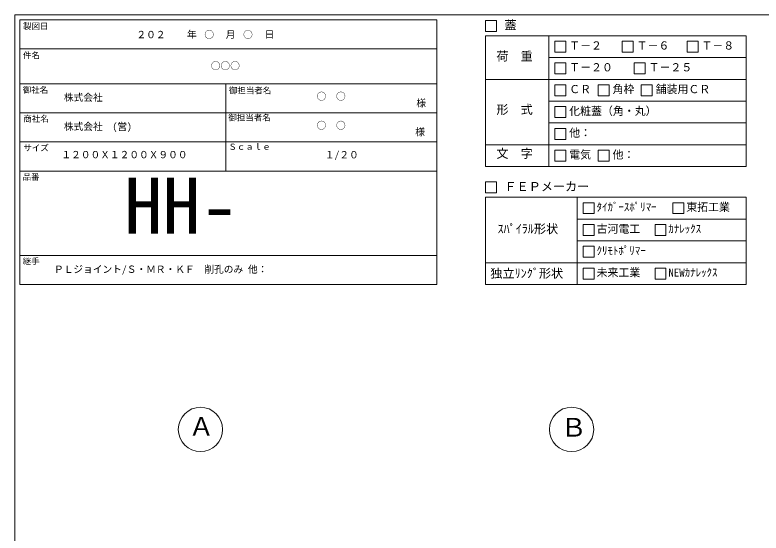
# Model space of a CAD drawing. Units: millimetres, scale not verified. Extents: x -6420 to 6420, y -3045 to 3045.
# Drawn here: x -1740 to 2361, y 195 to 3045 of the extents above; entities that cross this region are included whole.
import ezdxf
from ezdxf.enums import TextEntityAlignment as Align

# ---------------------------------------------------------------- set-up
doc = ezdxf.new("R2010")
doc.units = ezdxf.units.MM
doc.header["$LTSCALE"] = 20
for name, color, linetype, lineweight in [('0-2_waku', 7, 'Continuous', 18), ('0-3_gaikei', 7, 'Continuous', 18), ('0-D_文字１', 7, 'Continuous', 18), ('1-4_文字２', 7, 'Continuous', 5)]:
    doc.layers.add(name, color=color, linetype=linetype, lineweight=lineweight)
doc.styles.add('ＭＳ ゴシック', font='')
doc.styles.get('ＭＳ ゴシック').set_extended_font_data('MS Gothic')

msp = doc.modelspace()

# ---------------------------------------------------------------- linework, layer by layer
at = {"layer": '0-2_waku'}
for p, q in [((-1740.14, 3045.13), (-1740.14, -2654.87)), ((-1740.14, 3045.13), (6419.86, 3045.13)), ((-1713.48, 3018.46), (-1713.48, 1562.46)), ((-1713.48, 3018.46), (579.86, 3018.46)), ((-1713.48, 3018.46), (-1713.48, 1562.46)), ((-1713.48, 3018.46), (579.86, 3018.46)), ((-1713.48, 3018.46), (-1713.48, 1562.46)), ((579.86, 3018.46), (579.86, 1562.46)), ((846.52, 2930.76), (2279.86, 2930.76)), ((846.52, 2930.76), (846.52, 2210.76)), ((1194.08, 2930.76), (1194.08, 2210.76)), ((2279.86, 2930.76), (2279.86, 2210.76)), ((-1713.48, 2858.46), (579.86, 2858.46)), ((-1713.48, 2858.46), (579.86, 2858.46)), ((-1713.48, 2858.46), (579.86, 2858.46)), ((-1713.48, 2858.46), (579.86, 2858.46)), ((1194.08, 2810.76), (2279.86, 2810.76)), ((-1713.48, 2666.46), (579.86, 2666.46)), ((-1713.48, 2666.46), (579.86, 2666.46)), ((-580.14, 2666.46), (-580.14, 2186.46)), ((846.52, 2690.76), (2279.86, 2690.76)), ((1194.08, 2570.76), (2279.86, 2570.76)), ((-1713.48, 2506.46), (579.86, 2506.46)), ((1194.08, 2450.76), (2279.86, 2450.76)), ((-1713.48, 2346.46), (579.86, 2346.46)), ((846.52, 2330.76), (2279.86, 2330.76)), ((-1713.48, 2186.46), (579.86, 2186.46)), ((846.52, 2210.76), (2279.86, 2210.76)), ((846.52, 2042.46), (2279.86, 2042.46)), ((846.52, 2042.46), (846.52, 1562.46)), ((1350.28, 2042.46), (1350.28, 1562.46)), ((2279.86, 2042.46), (2279.86, 1562.46)), ((1350.28, 1922.46), (2279.86, 1922.46)), ((1350.28, 1802.46), (2279.86, 1802.46)), ((-1713.48, 1722.46), (579.86, 1722.46)), ((846.52, 1682.46), (2279.86, 1682.46)), ((-1713.48, 1562.46), (579.86, 1562.46)), ((846.52, 1562.46), (2279.86, 1562.46)), ((846.52, 1562.46), (2279.86, 1562.46))]:
    msp.add_line(p, q, dxfattribs=at)
at = {"layer": '0-3_gaikei'}
for centre in [(-720.14, 765.46), (1319.86, 765.46)]:
    msp.add_circle(centre, 121.88, dxfattribs=at)
at = {"layer": '0-D_文字１'}
for p, q in [((846.52, 3014.51), (846.52, 2954.51)), ((846.52, 2954.51), (906.52, 2954.51)), ((1227.81, 2900.76), (1287.81, 2900.76)), ((1227.81, 2900.76), (1227.81, 2840.76)), ((1227.81, 2900.76), (1227.81, 2840.76)), ((1227.81, 2900.76), (1287.81, 2900.76)), ((1227.81, 2900.76), (1227.81, 2840.76)), ((1227.81, 2900.76), (1287.81, 2900.76)), ((1287.81, 2900.76), (1287.81, 2840.76)), ((1287.81, 2900.76), (1287.81, 2840.76)), ((1287.81, 2900.76), (1287.81, 2840.76)), ((1598.59, 2900.76), (1658.59, 2900.76)), ((1598.59, 2900.76), (1598.59, 2840.76)), ((1658.59, 2900.76), (1658.59, 2840.76)), ((1954.87, 2900.76), (2014.87, 2900.76)), ((1954.87, 2900.76), (1954.87, 2840.76)), ((2014.87, 2900.76), (2014.87, 2840.76)), ((1227.81, 2840.76), (1287.81, 2840.76)), ((1227.81, 2840.76), (1287.81, 2840.76)), ((1227.81, 2840.76), (1287.81, 2840.76)), ((1598.59, 2840.76), (1658.59, 2840.76)), ((1954.87, 2840.76), (2014.87, 2840.76)), ((1227.81, 2780.76), (1287.81, 2780.76)), ((1227.81, 2780.76), (1227.81, 2720.76)), ((1287.81, 2780.76), (1287.81, 2720.76)), ((1664.46, 2780.76), (1724.46, 2780.76)), ((1664.46, 2780.76), (1664.46, 2720.76)), ((1724.46, 2780.76), (1724.46, 2720.76)), ((1227.81, 2720.76), (1287.81, 2720.76)), ((1664.46, 2720.76), (1724.46, 2720.76)), ((1227.81, 2660.76), (1287.81, 2660.76)), ((1227.81, 2660.76), (1227.81, 2600.76)), ((1227.81, 2660.76), (1227.81, 2600.76)), ((1287.81, 2660.76), (1287.81, 2600.76)), ((1287.81, 2660.76), (1287.81, 2600.76)), ((1466.48, 2660.76), (1526.48, 2660.76)), ((1466.48, 2660.76), (1466.48, 2600.76)), ((1526.48, 2660.76), (1526.48, 2600.76)), ((1703.15, 2660.76), (1763.15, 2660.76)), ((1703.15, 2660.76), (1703.15, 2600.76)), ((1763.15, 2660.76), (1763.15, 2600.76)), ((1227.81, 2600.76), (1287.81, 2600.76)), ((1227.81, 2600.76), (1287.81, 2600.76)), ((1466.48, 2600.76), (1526.48, 2600.76)), ((1703.15, 2600.76), (1763.15, 2600.76)), ((1227.81, 2540.76), (1227.81, 2480.76)), ((1287.81, 2540.76), (1287.81, 2480.76)), ((1227.81, 2480.76), (1287.81, 2480.76)), ((1227.81, 2420.76), (1287.81, 2420.76)), ((1227.81, 2420.76), (1227.81, 2360.76)), ((1227.81, 2420.76), (1227.81, 2360.76)), ((1287.81, 2420.76), (1287.81, 2360.76)), ((1287.81, 2420.76), (1287.81, 2360.76)), ((1227.81, 2360.76), (1287.81, 2360.76)), ((1227.81, 2360.76), (1287.81, 2360.76)), ((1227.81, 2300.76), (1227.81, 2240.76)), ((1466.48, 2300.76), (1466.48, 2240.76)), ((1227.81, 2240.76), (1287.81, 2240.76)), ((1466.48, 2240.76), (1526.48, 2240.76)), ((846.52, 2126.21), (846.52, 2066.21)), ((846.52, 2066.21), (906.52, 2066.21)), ((1384.01, 2012.46), (1384.01, 1952.46)), ((1876.79, 2012.46), (1936.79, 2012.46)), ((1876.79, 2012.46), (1876.79, 1952.46)), ((1876.79, 2012.46), (1936.79, 2012.46)), ((1876.79, 2012.46), (1876.79, 1952.46)), ((1876.79, 2012.46), (1936.79, 2012.46)), ((1876.79, 2012.46), (1876.79, 1952.46)), ((1936.79, 2012.46), (1936.79, 1952.46)), ((1936.79, 2012.46), (1936.79, 1952.46)), ((1936.79, 2012.46), (1936.79, 1952.46)), ((1384.01, 1952.46), (1444.01, 1952.46)), ((1876.79, 1952.46), (1936.79, 1952.46)), ((1876.79, 1952.46), (1936.79, 1952.46)), ((1876.79, 1952.46), (1936.79, 1952.46)), ((1384.01, 1892.46), (1444.01, 1892.46)), ((1384.01, 1892.46), (1384.01, 1832.46)), ((1444.01, 1892.46), (1444.01, 1832.46)), ((1778.56, 1892.46), (1778.56, 1832.46)), ((1384.01, 1832.46), (1444.01, 1832.46)), ((1778.56, 1832.46), (1838.56, 1832.46)), ((1384.01, 1772.46), (1384.01, 1712.46)), ((1384.01, 1712.46), (1444.01, 1712.46)), ((1384.01, 1652.46), (1444.01, 1652.46)), ((1384.01, 1652.46), (1384.01, 1592.46)), ((1444.01, 1652.46), (1444.01, 1592.46)), ((1778.56, 1652.46), (1838.56, 1652.46)), ((1778.56, 1652.46), (1778.56, 1592.46)), ((1838.56, 1652.46), (1838.56, 1592.46)), ((1384.01, 1592.46), (1444.01, 1592.46)), ((1778.56, 1592.46), (1838.56, 1592.46))]:
    msp.add_line(p, q, dxfattribs=at)
for points in [[(846.52, 3014.51), (906.52, 3014.51), (906.52, 2954.51)], [(846.52, 3014.51), (906.52, 3014.51), (906.52, 2954.51)], [(1227.81, 2660.76), (1287.81, 2660.76), (1287.81, 2600.76)], [(1227.81, 2660.76), (1227.81, 2600.76), (1287.81, 2600.76)], [(1227.81, 2540.76), (1287.81, 2540.76), (1287.81, 2480.76)], [(1227.81, 2420.76), (1287.81, 2420.76), (1287.81, 2360.76)], [(1227.81, 2420.76), (1227.81, 2360.76), (1287.81, 2360.76)], [(1227.81, 2300.76), (1287.81, 2300.76), (1287.81, 2240.76)], [(1466.48, 2300.76), (1526.48, 2300.76), (1526.48, 2240.76)], [(846.52, 2126.21), (906.52, 2126.21), (906.52, 2066.21)], [(1384.01, 2012.46), (1444.01, 2012.46), (1444.01, 1952.46)], [(1778.56, 1892.46), (1838.56, 1892.46), (1838.56, 1832.46)], [(1384.01, 1772.46), (1444.01, 1772.46), (1444.01, 1712.46)]]:
    msp.add_lwpolyline(points, dxfattribs=at)

# ---------------------------------------------------------------- texts
at = {"layer": '0-D_文字１', "style": 'ＭＳ ゴシック'}
for s, height, p in [('製図日', 33.24, (-1695.78, 2956.53)), ('蓋', 48.88, (950.64, 2950.62)), ('\u3000\u3000年\u3000\u3000\u3000月\u3000\u3000\u3000日', 39.1, (-901.06, 2906.39)), ('Ｔ－２', 43.99, (1306.67, 2841.41)), ('Ｔ－６', 43.99, (1677.45, 2841.41)), ('Ｔ－８', 43.99, (2033.72, 2841.41)), ('件名', 33.24, (-1695.78, 2796.53)), ('荷\u3000重', 48.88, (906.47, 2779.02)), ('Ｔ－２０', 43.99, (1306.67, 2721.41)), ('Ｔ－２５', 43.99, (1743.31, 2721.41)), ('御社名', 33.24, (-1697.08, 2605.86)), ('御担当者名', 33.24, (-563.87, 2602.91)), ('御担当者名', 33.24, (-563.87, 2602.91)), ('ＣＲ', 43.99, (1306.67, 2601.41)), ('角枠', 43.99, (1545.33, 2601.41)), ('舗装用ＣＲ', 43.99, (1782.01, 2601.41)), ('様', 39.1, (466.46, 2528.91)), ('形\u3000式', 48.88, (906.47, 2485.74)), ('化粧蓋（角・丸）', 43.99, (1306.67, 2481.41)), ('商社名', 33.24, (-1693.61, 2447.14)), ('御担当者名', 33.24, (-566.82, 2453.17)), ('様', 39.1, (460.47, 2370.35)), ('他：', 43.99, (1306.67, 2361.41)), ('Ｓｃａｌｅ', 33.24, (-566.82, 2293.17)), ('サイズ', 33.24, (-1693.61, 2287.14)), ('１/２０', 39.1, (-36.75, 2244.48)), ('文\u3000字', 48.88, (906.47, 2243.76)), ('電気', 43.99, (1306.67, 2241.41)), ('他：', 43.99, (1545.33, 2241.41)), ('１２００Ｘ１２００Ｘ９００', 39.1, (-1484.64, 2245.1)), ('品番', 33.24, (-1697.61, 2127.61)), ('HH-', 307.9, (-1139.17, 1748.91)), ('ＦＥＰメーカー', 48.88, (950.64, 2062.32)), ('ﾀｲｶﾞｰｽﾎﾟﾘﾏｰ', 43.99, (1457.3, 1953.11)), ('東拓工業', 43.99, (1950.08, 1953.11)), ('ｽﾊﾟｲﾗﾙ形状', 48.88, (912.68, 1829.58)), ('古河電工', 43.99, (1457.3, 1833.11)), ('ｶﾅﾚｯｸｽ', 43.99, (1851.85, 1833.11)), ('ｸﾘﾓﾄﾎﾟﾘﾏｰ', 43.99, (1457.3, 1713.11)), ('継手', 33.24, (-1697.61, 1663.61)), ('ＰＬジョイント/Ｓ・ＭＲ・ＫＦ\u3000削孔のみ 他：', 39.1, (-1525.49, 1614.73)), ('独立ﾘﾝｸﾞ形状', 48.88, (873.31, 1584.94)), ('未来工業', 43.99, (1457.3, 1593.11)), ('NEWｶﾅﾚｯｸｽ', 43.99, (1851.85, 1593.11)), ('Ａ', 103.1, (-785.73, 699.13)), ('Ｂ', 103.1, (1261.6, 694.49))]:
    msp.add_text(s, height=height, dxfattribs=at).set_placement(p, align=Align.BOTTOM_LEFT)
at = {"layer": '1-4_文字２', "style": 'ＭＳ ゴシック'}
for s, p in [('\u3000\u3000２０２\u3000\u3000\u3000\u3000○\u3000\u3000\u3000○', (-1179.03, 2905.35)), ('○○○', (-663.46, 2733.58)), ('株式会社', (-1470.81, 2559.91)), ('○\u3000○', (-81.77, 2565.75)), ('○\u3000○', (-81.77, 2405.75)), ('株式会社\u3000(営)', (-1470.81, 2399.91))]:
    msp.add_text(s, height=39.1, dxfattribs=at).set_placement(p, align=Align.BOTTOM_LEFT)

doc.saveas('drawing.dxf')
